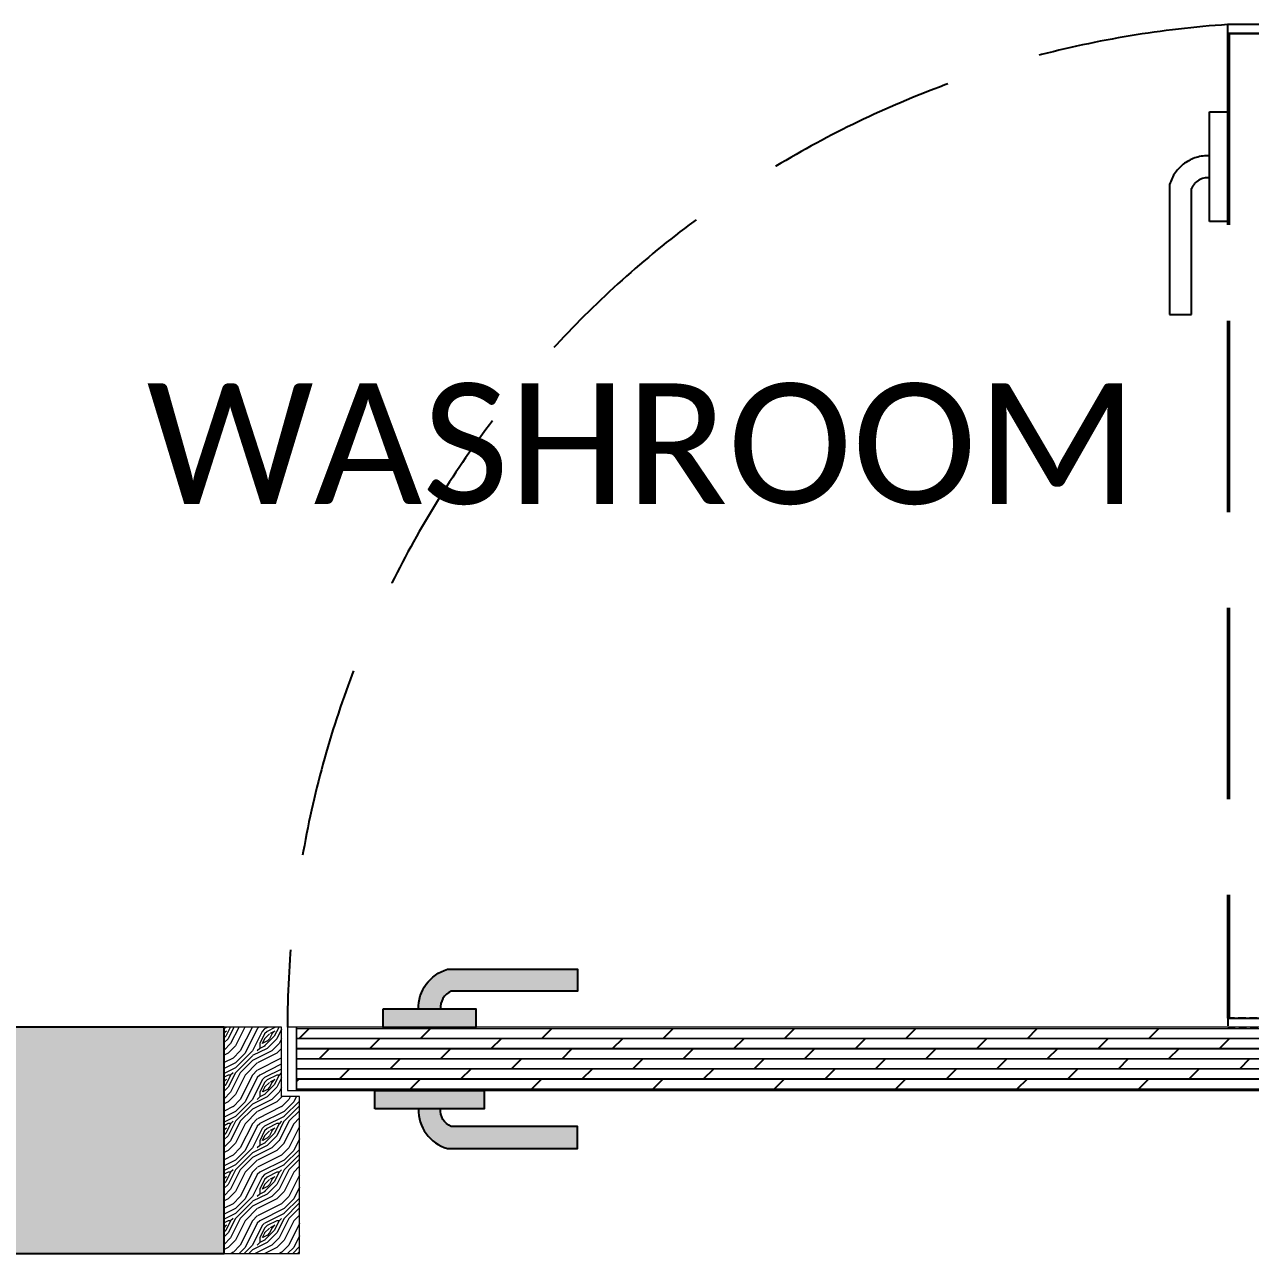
# Model space of a CAD drawing. Header units: millimetres. Extents: x 307301 to 459443, y -2888111 to -2805601.
# Drawn here: x 454455 to 455269, y -2876760 to -2875945 of the extents above; entities that cross this region are included whole.
import ezdxf

# ---------------------------------------------------------------- set-up
doc = ezdxf.new("R2010")
doc.units = ezdxf.units.MM
doc.header["$LTSCALE"] = 10
doc.header["$MEASUREMENT"] = 0
doc.linetypes.add('DASHED2', pattern=[0.375, 0.25, -0.125])
doc.linetypes.add('HIDDEN', pattern=[9.524999999999999, 6.35, -3.175])
for name, color, linetype, lineweight in [('Bma-Furniture', 6, 'Continuous', 9), ('Door', 4, 'Continuous', 9), ('DT-MEDIUM LIGHT', 6, 'Continuous', 15), ('HATCH WALL', 8, 'Continuous', 0)]:
    doc.layers.add(name, color=color, linetype=linetype, lineweight=lineweight)
for name, color, linetype in [('DT-HATCH', 7, 'Continuous'), ('Furniture - Plan', 3, 'Continuous'), ('PDA FURNITURE', 6, 'Continuous'), ('TEXT - BMA', 6, 'Continuous'), ('WALL - PDA', 1, 'Continuous')]:
    doc.layers.add(name, color=color, linetype=linetype)
doc.styles.add('ARIAL', font='GOTHIC.TTF')

# ---------------------------------------------------------------- blocks, each defined once
blk = doc.blocks.new('D75')
at = {"layer": 'Door'}
h = blk.add_hatch(dxfattribs=at)
h.set_pattern_fill('LEGNO2', color=252, scale=32.22134738774886, angle=0.003228556994107396, style=0, pattern_type=2)
h.set_pattern_definition([(0.00322855699409687, (17424469.40028586, -54551058.31402284), (32.21953169751399, 32.22316297567438), [1.611067369387443, -30.61028001836141]), (90.00322855699407, (17424482.28818936, -54551047.03582505), (-32.22316297567436, 32.219531697514), [3.222134738774887, -28.99921264897398]), (45.00322855699409, (17424475.84410142, -54551050.25832291), (-0.001815639080221184, 32.2213473372072), [2.278049260313842, -6.834147780941528, 2.278049260313842, -4.556098520627685, 15.94956695693567, -13.67195469220151]), (45.00322855699409, (17424467.78930928, -54551059.92518105), (-0.001815639080221184, 32.2213473372072), [2.27837147378772, -4.55674294757544, 2.27837147378772, -36.45438056651679]), (45.00322855699409, (17424479.06659931, -54551056.70241081), (-0.001815639080221184, 32.2213473372072), [2.27837147378772, -43.28949498787996]), (45.00322855699409, (17424482.2888248, -54551058.31329662), (-0.001815639080221184, 32.2213473372072), [2.27837147378772, -43.28949498787996]), (45.00322855699409, (17424477.45544117, -54551055.09143423), (-0.001815639080221184, 32.2213473372072), [2.27837147378772, -43.28949498787996]), (45.00322855699409, (17424475.84428295, -54551053.48045764), (-0.001815639080221184, 32.2213473372072), [4.55674294757544, -41.01112351409223]), (45.00322855699409, (17424483.89825809, -54551029.31399323), (-0.001815639080221184, 32.2213473372072), [4.55674294757544, -41.01112351409223]), (45.00322855699409, (17424472.62205747, -54551051.86957184), (-0.001815639080221184, 32.2213473372072), [9.11348589515088, -36.45438056651679]), (45.00322855699409, (17424471.01089932, -54551050.25859526), (-0.001815639080221184, 32.2213473372072), [9.11348589515088, -36.45438056651679]), (45.00322855699409, (17424491.9542304, -54551040.59101089), (-0.001815639080221184, 32.2213473372072), [9.11348589515088, -36.45438056651679]), (45.00322855699409, (17424469.39965039, -54551047.0365513), (-0.001815639080221184, 32.2213473372072), [6.835178864057936, -38.73268759760974]), (45.00322855699409, (17424462.95510858, -54551042.20371233), (-0.001815639080221184, 32.2213473372072), [6.835178864057936, -38.73268759760974]), (45.00322855699409, (17424466.17742487, -54551045.4256655), (-0.001815639080221184, 32.2213473372072), [6.835178864057936, -38.73268759760974]), (45.00322855699409, (17424487.12075595, -54551035.75808114), (-0.001815639080221184, 32.2213473372072), [11.39196692151972, -34.17589954014795]), (45.00322855699409, (17424483.89853047, -54551034.14719533), (-0.001815639080221184, 32.2213473372072), [11.39196692151972, -34.17589954014795]), (45.00322855699409, (17424487.12111908, -54551042.2023506), (-0.001815639080221184, 32.2213473372072), [15.94875323902874, -29.61911319041759]), (26.56827975699407, (17424472.62223903, -54551055.09170657), (32.22134733659648, 0.00181565197080343), [3.602455868317967, -68.44666697567042]), (26.56827975699407, (17424479.06596381, -54551045.42493924), (32.22134733659648, 0.00181565197080343), [3.602455868317967, -68.44666697567042]), (26.56827975699407, (17424477.45507801, -54551048.64716476), (32.22134733659648, 0.00181565197080343), [3.602455868317967, -68.44666697567042]), (26.56827975699407, (17424471.0113532, -54551058.31393209), (32.22134733659648, 0.00181565197080343), [7.204912381062882, -64.84421068847494]), (26.56827975699407, (17424477.45480563, -54551043.81396269), (32.22134733659648, 0.00181565197080343), [10.80736844270893, -61.2417546268289]), (26.56827975699407, (17424474.23258014, -54551042.20307689), (32.22134733659648, 0.00181565197080343), [14.40982460101903, -57.6392984685188]), (26.56827975699407, (17424471.01035466, -54551040.59219109), (32.22134733659648, 0.00181565197080343), [14.40982460101903, -57.6392984685188]), (26.56827975699407, (17424466.17660784, -54551030.9260592), (32.22134733659648, 0.00181565197080343), [14.40982460101903, -57.6392984685188]), (26.56827975699407, (17424466.1767894, -54551034.14819393), (32.22134733659648, 0.00181565197080343), [18.0122809526572, -54.03684211688062]), (26.56827975699407, (17424467.78803833, -54551037.37023785), (32.22134733659648, 0.00181565197080343), [18.0122809526572, -54.03684211688062]), (63.43817737699411, (17424479.06623615, -54551050.25814135), (-0.001815637436941605, 32.2213473365973), [3.602455868317967, -68.44666697567041]), (63.43817737699411, (17424474.23321562, -54551053.48054843), (-0.001815637436941605, 32.2213473365973), [3.602455868317967, -68.44666697567041]), (63.43817737699411, (17424469.40028586, -54551058.31402284), (-0.001815637436941605, 32.2213473365973), [7.20491238106288, -64.84421068847493]), (63.43817737699411, (17424479.06641775, -54551053.48027608), (-0.001815637436941605, 32.2213473365973), [7.20491238106288, -64.84421068847493]), (63.43817737699411, (17424466.17824194, -54551059.9252718), (-0.001815637436941605, 32.2213473365973), [10.80736844270893, -61.24175462682889]), (63.43817737699411, (17424462.95610718, -54551059.92545336), (-0.001815637436941605, 32.2213473365973), [14.40982460101902, -57.63929846851879]), (63.43817737699411, (17424491.955229, -54551058.31275193), (-0.001815637436941605, 32.2213473365973), [14.40982460101902, -57.63929846851879]), (63.43817737699411, (17424480.67757587, -54551055.09125266), (-0.001815637436941605, 32.2213473365973), [14.40982460101902, -57.63929846851879]), (63.43817737699411, (17424487.1220269, -54551058.31302427), (-0.001815637436941605, 32.2213473365973), [18.0122809526572, -54.03684211688061]), (63.43817737699411, (17424483.89980141, -54551056.70213847), (-0.001815637436941605, 32.2213473365973), [18.0122809526572, -54.03684211688061])])
h.paths.add_polyline_path([(325124.1243378286, -2817056.915998154), (325112.1246672109, -2817056.912575276), (325112.1253902441, -2817102.911312595), (325078.1263235732, -2817102.911846987), (325074.1253903279, -2817102.911909892), (325074.126370476, -2817098.912020545), (325074.123851071, -2816952.903018715), (325124.123923662, -2816952.902232827)])
h = blk.add_hatch(dxfattribs=at)
h.set_pattern_fill('LEGNO2', color=252, scale=32.22134738774886, angle=0.003228556994107396, style=0, pattern_type=2)
h.set_pattern_definition([(0.00322855699409687, (17424274.41359218, -54550941.70404856), (32.21953169751399, 32.22316297567438), [1.611067369387443, -30.61028001836141]), (90.00322855699407, (17424287.30149567, -54550930.42585076), (-32.22316297567436, 32.219531697514), [3.222134738774887, -28.99921264897398]), (45.00322855699409, (17424280.85740774, -54550933.64834863), (-0.001815639080221184, 32.2213473372072), [2.278049260313842, -6.834147780941528, 2.278049260313842, -4.556098520627685, 15.94956695693567, -13.67195469220151]), (45.00322855699409, (17424272.80261559, -54550943.31520677), (-0.001815639080221184, 32.2213473372072), [2.27837147378772, -4.55674294757544, 2.27837147378772, -36.45438056651679]), (45.00322855699409, (17424284.07990563, -54550940.09243653), (-0.001815639080221184, 32.2213473372072), [2.27837147378772, -43.28949498787996]), (45.00322855699409, (17424287.30213112, -54550941.70332234), (-0.001815639080221184, 32.2213473372072), [2.27837147378772, -43.28949498787996]), (45.00322855699409, (17424282.46874748, -54550938.48145995), (-0.001815639080221184, 32.2213473372072), [2.27837147378772, -43.28949498787996]), (45.00322855699409, (17424280.85758927, -54550936.87048336), (-0.001815639080221184, 32.2213473372072), [4.55674294757544, -41.01112351409223]), (45.00322855699409, (17424288.91156441, -54550912.70401895), (-0.001815639080221184, 32.2213473372072), [4.55674294757544, -41.01112351409223]), (45.00322855699409, (17424277.63536379, -54550935.25959756), (-0.001815639080221184, 32.2213473372072), [9.11348589515088, -36.45438056651679]), (45.00322855699409, (17424276.02420564, -54550933.64862097), (-0.001815639080221184, 32.2213473372072), [9.11348589515088, -36.45438056651679]), (45.00322855699409, (17424296.96753671, -54550923.98103661), (-0.001815639080221184, 32.2213473372072), [9.11348589515088, -36.45438056651679]), (45.00322855699409, (17424274.41295671, -54550930.42657702), (-0.001815639080221184, 32.2213473372072), [6.835178864057936, -38.73268759760974]), (45.00322855699409, (17424267.9684149, -54550925.59373805), (-0.001815639080221184, 32.2213473372072), [6.835178864057936, -38.73268759760974]), (45.00322855699409, (17424271.19073119, -54550928.81569122), (-0.001815639080221184, 32.2213473372072), [6.835178864057936, -38.73268759760974]), (45.00322855699409, (17424292.13406227, -54550919.14810685), (-0.001815639080221184, 32.2213473372072), [11.39196692151972, -34.17589954014795]), (45.00322855699409, (17424288.91183678, -54550917.53722105), (-0.001815639080221184, 32.2213473372072), [11.39196692151972, -34.17589954014795]), (45.00322855699409, (17424292.1344254, -54550925.59237632), (-0.001815639080221184, 32.2213473372072), [15.94875323902874, -29.61911319041759]), (26.56827975699407, (17424277.63554535, -54550938.48173229), (32.22134733659648, 0.00181565197080343), [3.602455868317968, -68.44666697567044]), (26.56827975699407, (17424284.07927012, -54550928.81496496), (32.22134733659648, 0.00181565197080343), [3.602455868317968, -68.44666697567044]), (26.56827975699407, (17424282.46838432, -54550932.03719048), (32.22134733659648, 0.00181565197080343), [3.602455868317968, -68.44666697567044]), (26.56827975699407, (17424276.02465951, -54550941.70395781), (32.22134733659648, 0.00181565197080343), [7.204912381062883, -64.84421068847496]), (26.56827975699407, (17424282.46811194, -54550927.20398841), (32.22134733659648, 0.00181565197080343), [10.80736844270893, -61.24175462682891]), (26.56827975699407, (17424279.24588646, -54550925.5931026), (32.22134733659648, 0.00181565197080343), [14.40982460101903, -57.6392984685188]), (26.56827975699407, (17424276.02366098, -54550923.98221681), (32.22134733659648, 0.00181565197080343), [14.40982460101903, -57.6392984685188]), (26.56827975699407, (17424271.18991415, -54550914.31608492), (32.22134733659648, 0.00181565197080343), [14.40982460101903, -57.6392984685188]), (26.56827975699407, (17424271.19009572, -54550917.53821965), (32.22134733659648, 0.00181565197080343), [18.0122809526572, -54.03684211688063]), (26.56827975699407, (17424272.80134465, -54550920.76026357), (32.22134733659648, 0.00181565197080343), [18.0122809526572, -54.03684211688063]), (63.43817737699411, (17424284.07954247, -54550933.64816707), (-0.001815637436941605, 32.2213473365973), [3.602455868317967, -68.44666697567042]), (63.43817737699411, (17424279.24652193, -54550936.87057415), (-0.001815637436941605, 32.2213473365973), [3.602455868317967, -68.44666697567042]), (63.43817737699411, (17424274.41359218, -54550941.70404856), (-0.001815637436941605, 32.2213473365973), [7.204912381062881, -64.84421068847494]), (63.43817737699411, (17424284.07972407, -54550936.8703018), (-0.001815637436941605, 32.2213473365973), [7.204912381062881, -64.84421068847494]), (63.43817737699411, (17424271.19154826, -54550943.31529752), (-0.001815637436941605, 32.2213473365973), [10.80736844270893, -61.24175462682889]), (63.43817737699411, (17424267.9694135, -54550943.31547908), (-0.001815637436941605, 32.2213473365973), [14.40982460101903, -57.6392984685188]), (63.43817737699411, (17424296.96853532, -54550941.70277764), (-0.001815637436941605, 32.2213473365973), [14.40982460101903, -57.6392984685188]), (63.43817737699411, (17424285.69088218, -54550938.48127838), (-0.001815637436941605, 32.2213473365973), [14.40982460101903, -57.6392984685188]), (63.43817737699411, (17424292.13533321, -54550941.70304999), (-0.001815637436941605, 32.2213473365973), [18.0122809526572, -54.03684211688061]), (63.43817737699411, (17424288.91310773, -54550940.09216419), (-0.001815637436941605, 32.2213473365973), [18.0122809526572, -54.03684211688061])])
h.paths.add_polyline_path([(325774.1242166584, -2817056.907685246), (325786.1238871788, -2817056.903885202), (325786.1246101882, -2817102.902622521), (325820.1236769141, -2817102.902088136), (325824.1246101836, -2817102.90202523), (325824.1235042897, -2817098.902135922), (325824.1238597816, -2816952.857582432), (325774.1237871911, -2816952.858368292)])
at = {"layer": 'DT-HATCH', "ltscale": 10, "true_color": 0x827040}
h = blk.add_hatch(dxfattribs=at)
h.set_pattern_fill('LEGNO1', color=47, scale=53.70224564624812, angle=180.0032285569941, pattern_type=2)
h.set_pattern_definition([(180.0032285569941, (153420528.7906665, -222876755.2386307), (0.003026065133622598, -53.70224556099032), [10.74044912924962, -16.11067369387442, 5.370224564624809, -21.48089825849924]), (180.0032285569941, (153420491.1991703, -222876756.5833051), (0.003026065133622598, -53.70224556099032), [10.74044912924962, -42.96179651699848]), (180.0032285569941, (153420496.5695461, -222876759.2681147), (0.003026065133622598, -53.70224556099032), [5.370224564624809, -48.33202108162327]), (180.0032285569941, (153420526.1058568, -222876760.6090065), (0.003026065133622598, -53.70224556099032), [2.685112282312405, -37.59157195237366, 2.685112282312405, -10.74044912924962]), (180.0032285569941, (153420507.3102221, -222876763.2951779), (0.003026065133622598, -53.70224556099032), [10.74044912924962, -16.11067369387442, 2.685112282312405, -24.16601054081164]), (180.0032285569941, (153420520.7358592, -222876764.6369776), (0.003026065133622598, -53.70224556099032), [8.055336846937212, -45.64690879931088]), (180.0032285569941, (153420507.3103735, -222876765.9802902), (0.003026065133622598, -53.70224556099032), [16.11067369387442, -37.59157195237366]), (180.0032285569941, (153420523.4211228, -222876767.3219385), (0.003026065133622598, -53.70224556099032), [10.74044912924962, -42.96179651699848]), (180.0032285569941, (153420501.9403002, -222876768.6657051), (0.003026065133622598, -53.70224556099032), [26.85112282312404, -26.85112282312404]), (180.0032285569941, (153420518.0511252, -222876771.3499095), (0.003026065133622598, -53.70224556099032), [5.370224564624809, -16.11067369387442, 10.74044912924962, -21.48089825849924]), (180.0032285569941, (153420480.4596289, -222876772.694584), (0.003026065133622598, -53.70224556099032), [10.74044912924962, -42.96179651699848]), (180.0032285569941, (153420491.2001537, -222876774.0365348), (0.003026065133622598, -53.70224556099032), [5.370224564624809, -48.33202108162327]), (180.0032285569941, (153420501.9406785, -222876775.3784857), (0.003026065133622598, -53.70224556099032), [5.370224564624809, -48.33202108162327]), (180.0032285569941, (153420528.7918769, -222876776.7195289), (0.003026065133622598, -53.70224556099032), [10.74044912924962, -42.96179651699848]), (180.0032285569941, (153420501.9408298, -222876778.063598), (0.003026065133622598, -53.70224556099032), [10.74044912924962, -42.96179651699848]), (180.0032285569941, (153420501.9409811, -222876780.7487103), (0.003026065133622598, -53.70224556099032), [10.74044912924962, -10.74044912924962, 10.74044912924962, -21.48089825849924]), (180.0032285569941, (153420512.6815815, -222876783.4332174), (0.003026065133622598, -53.70224556099032), [5.370224564624809, -26.85112282312404, 10.74044912924962, -10.74044912924962]), (180.0032285569941, (153420501.941208, -222876784.7763788), (0.003026065133622598, -53.70224556099032), [16.11067369387442, -37.59157195237366]), (180.0032285569941, (153420501.9413593, -222876787.461491), (0.003026065133622598, -53.70224556099032), [10.74044912924962, -42.96179651699848]), (180.0032285569941, (153420523.4223332, -222876788.8028367), (0.003026065133622598, -53.70224556099032), [16.11067369387442, -21.48089825849924, 5.370224564624809, -10.74044912924962]), (180.0032285569941, (153420523.4224845, -222876791.487949), (0.003026065133622598, -53.70224556099032), [26.85112282312404, -26.85112282312404]), (180.0032285569941, (153420491.2012128, -222876792.8323207), (0.003026065133622598, -53.70224556099032), [5.370224564624809, -48.33202108162327]), (180.0032285569941, (153420507.3119621, -222876794.173969), (0.003026065133622598, -53.70224556099032), [10.74044912924962, -42.96179651699848]), (180.0032285569941, (153420518.0524869, -222876795.51592), (0.003026065133622598, -53.70224556099032), [5.370224564624809, -21.48089825849924, 5.370224564624809, -21.48089825849924]), (180.0032285569941, (153420523.4227871, -222876796.8581735), (0.003026065133622598, -53.70224556099032), [5.370224564624809, -16.11067369387442, 10.74044912924962, -21.48089825849924]), (180.0032285569941, (153420512.6824137, -222876798.201335), (0.003026065133622598, -53.70224556099032), [5.370224564624809, -26.85112282312404, 5.370224564624809, -16.11067369387442]), (180.0032285569941, (153420501.9420402, -222876799.5444962), (0.003026065133622598, -53.70224556099032), [16.11067369387442, -37.59157195237366]), (180.0032285569941, (153420523.4230897, -222876802.228398), (0.003026065133622598, -53.70224556099032), [10.74044912924962, -42.96179651699848]), (180.0032285569941, (153420496.5720426, -222876803.5724673), (0.003026065133622598, -53.70224556099032), [5.370224564624809, -48.33202108162327]), (180.0032285569941, (153420485.8316692, -222876804.9156287), (0.003026065133622598, -53.70224556099032), [5.370224564624809, -48.33202108162327]), (194.0394720269941, (153420491.1993215, -222876759.2684174), (-53.70224555945789, -0.003026063169596146), [5.531331301563544, -215.8886944810911]), (194.0394720269941, (153420485.8297779, -222876771.3517252), (-53.70224555945789, -0.003026063169596146), [5.531331301563544, -215.8886944810911]), (194.0394720269941, (153420491.201818, -222876803.5727699), (-53.70224555945789, -0.003026063169596146), [5.531331301563544, -215.8886944810911]), (194.0394720269941, (153420507.3113569, -222876783.43352), (-53.70224555945789, -0.003026063169596146), [5.531331301563544, -215.8886944810911]), (194.0394720269941, (153420496.5713617, -222876791.489462), (-53.70224555945789, -0.003026063169596146), [5.531331301563544, -215.8886944810911]), (194.0394720269941, (153420491.2009103, -222876787.4620962), (-53.70224555945789, -0.003026063169596146), [5.531331301563544, -215.8886944810911]), (194.0394720269941, (153420518.0525626, -222876796.8584762), (-53.70224555945789, -0.003026063169596146), [5.531331301563544, -215.8886944810911]), (194.0394720269941, (153420496.571513, -222876794.1745743), (-53.70224555945789, -0.003026063169596146), [5.531331301563544, -215.8886944810911]), (194.0394720269941, (153420485.8299291, -222876774.0368374), (-53.70224555945789, -0.003026063169596146), [11.06266260312709, -210.3573631795276]), (194.0394720269941, (153420491.2003807, -222876778.0642032), (-53.70224555945789, -0.003026063169596146), [11.06266260312709, -210.3573631795276]), (194.0394720269941, (153420491.200532, -222876780.7493155), (-53.70224555945789, -0.003026063169596146), [11.06266260312709, -210.3573631795276]), (345.9669850869941, (153420507.3102221, -222876763.2951779), (53.70224555945767, 0.003026067097494276), [5.531331301563551, -11.0626626031271, 5.531331301563551, -199.2947005764007]), (345.9669850869941, (153420518.0511252, -222876771.3499095), (53.70224555945767, 0.003026067097494276), [5.531331301563551, -215.8886944810913]), (345.9669850869941, (153420518.0524869, -222876795.51592), (53.70224555945767, 0.003026067097494276), [11.0626626031271, -210.3573631795278]), (14.039472026994, (153420491.1991703, -222876756.5833051), (53.70224555945789, 0.003026063169590132), [5.531331301563552, -215.8886944810914]), (165.966985086994, (153420480.4587211, -222876756.5839103), (-53.70224555945768, -0.003026067097463022), [5.531331301563553, -215.8886944810913]), (165.966985086994, (153420496.5704539, -222876775.3787884), (-53.70224555945768, -0.003026067097463022), [5.531331301563553, -215.8886944810913]), (165.966985086994, (153420485.8305344, -222876784.7772865), (-53.70224555945768, -0.003026067097463022), [5.531331301563553, -215.8886944810913]), (165.966985086994, (153420507.3116595, -222876788.8037446), (-53.70224555945768, -0.003026067097463022), [5.531331301563553, -215.8886944810913]), (165.966985086994, (153420512.6822624, -222876795.5162227), (-53.70224555945768, -0.003026067097463022), [5.531331301563553, -215.8886944810913]), (165.966985086994, (153420507.3121891, -222876798.2016375), (-53.70224555945768, -0.003026067097463022), [5.531331301563553, -215.8886944810913]), (165.966985086994, (153420507.3116595, -222876788.8037446), (-53.70224555945768, -0.003026067097463022), [5.531331301563553, -215.8886944810913]), (165.966985086994, (153420491.2014398, -222876796.8599892), (-53.70224555945768, -0.003026067097463022), [22.12532520625421, -199.2947005764007]), (165.966985086994, (153420523.4207445, -222876760.6091577), (-53.70224555945768, -0.003026067097463022), [22.12532520625421, -199.2947005764007]), (165.966985086994, (153420518.0507469, -222876764.6371288), (-53.70224555945768, -0.003026067097463022), [22.12532520625421, -199.2947005764007]), (165.966985086994, (153420512.6806737, -222876767.3225437), (-53.70224555945768, -0.003026067097463022), [5.531331301563553, -11.06266260312711, 11.06266260312711, -193.7633692748371]), (165.966985086994, (153420512.6809007, -222876771.3502122), (-53.70224555945768, -0.003026067097463022), [11.06266260312711, -11.06266260312711, 11.06266260312711, -188.2320379732735]), (165.966985086994, (153420518.0514278, -222876776.7201341), (-53.70224555945768, -0.003026067097463022), [22.12532520625421, -199.2947005764007]), (165.966985086994, (153420523.4218793, -222876780.7474999), (-53.70224555945768, -0.003026067097463022), [22.12532520625421, -199.2947005764007]), (165.966985086994, (153420523.4220306, -222876783.4326122), (-53.70224555945768, -0.003026067097463022), [22.12532520625421, -199.2947005764007]), (165.966985086994, (153420485.8313665, -222876799.5454041), (-53.70224555945768, -0.003026067097463022), [5.531331301563553, -215.8886944810913]), (165.9669960869942, (153420480.4614446, -222876804.9159313), (-53.70224555887573, -0.003036377188488154), [11.0626626031271, -210.3573631795277]), (165.9669960869942, (153420512.6826406, -222876802.2290033), (-53.70224555887573, -0.003036377188488154), [11.0626626031271, -210.3573631795277]), (165.9669860869942, (153420518.0502174, -222876755.2392359), (-53.70224555940485, -0.003027004378491274), [22.12532520625422, -199.2947005764007]), (165.9669860869942, (153420485.8309883, -222876792.8326234), (-53.70224555940485, -0.003027004378491274), [16.59399390469066, -204.8260318779643]), (165.9669860869942, (153420480.4605368, -222876788.8052576), (-53.70224555940485, -0.003027004378491274), [33.18798780938131, -188.2320379732736])])
h.paths.add_polyline_path([(325122.1237486302, -2817060.916471482), (325116.12391337, -2817060.91656573), (325116.1245734579, -2817102.913132155), (325122.1244087362, -2817102.913037883)])
at = {"layer": 'DT-HATCH'}
h = blk.add_hatch(dxfattribs=at)
h.set_pattern_fill('DOLMIT', color=8, scale=26.85112282312406, angle=-179.9967714430059)
h.set_pattern_definition([(180.0032285569941, (17426036.70929983, -54563679.88255444), (0.0003782581417033913, -6.71278069512379), []), (225.003228556994, (17426036.70929983, -54563679.88255444), (13.42631788400119, -13.42480485143693), [9.493305515351938, -18.98661103070388])])
h.paths.add_polyline_path([(325776.1257135703, -2817061.904656201), (325122.1237647141, -2817061.914738018), (325122.1243934109, -2817101.914771328), (325776.1263422676, -2817101.904689514)])
at = {"layer": 'Furniture - Plan', "ltscale": 500}
h = blk.add_hatch(color=8, dxfattribs=at)
h.set_gradient(color1=(128, 128, 128), rotation=89.99999999999996, one_color=1, tint=1, name='CYLINDER')
edge = h.paths.add_edge_path()
edge.add_arc((325668.5243699264, -2817047.93234657), 26.58298861146589, 357.9061719203435, 433.7990258797823)
edge.add_line((325675.9412213278, -2817022.404996555), (325589.6208919811, -2817022.405717256))
edge.add_line((325589.6208919811, -2817022.405717256), (325589.6209936829, -2817036.980639421))
edge.add_line((325589.6209936829, -2817036.980639421), (325673.4476505442, -2817036.979936078))
edge.add_arc((325668.5243604257, -2817047.932344587), 12.00808218348517, -4.640372655304191, 65.79528853671718, ccw=False)
edge.add_line((325680.4930815569, -2817048.90381369), (325695.0896100135, -2817048.90358425))
h = blk.add_hatch(color=8, dxfattribs=at)
h.set_gradient(color1=(128, 128, 128), one_color=1, tint=1, name='CYLINDER')
h.paths.add_polyline_path([(325651.4575215125, -2817060.9040426), (325651.4572921966, -2817048.904247208), (325724.1253178164, -2817048.903023431), (325724.125547102, -2817060.902397456)])
h = blk.add_hatch(color=8, dxfattribs=at)
h.set_gradient(color1=(128, 128, 128), one_color=1, tint=1, name='CYLINDER')
h.paths.add_polyline_path([(325718.7912877284, -2817102.903818304), (325718.7914355945, -2817114.903223167), (325656.7931374515, -2817114.904128024), (325656.7929895677, -2817102.904363516)])
h = blk.add_hatch(color=8, dxfattribs=at)
h.set_gradient(color1=(128, 128, 128), rotation=89.99999999999996, one_color=1, tint=1, name='CYLINDER')
edge = h.paths.add_edge_path()
edge.add_arc((325668.525315108, -2817115.875435867), 26.58305051063712, -73.79742718463672, 2.095335167730582, ccw=False)
edge.add_line((325675.9428960553, -2817141.402638364), (325589.6224394341, -2817141.404436944))
edge.add_line((325589.6224394341, -2817141.404436944), (325589.6220830016, -2817126.829514869))
edge.add_line((325589.6220830016, -2817126.829514869), (325673.4488671797, -2817126.82777723))
edge.add_arc((325668.525315041, -2817115.875435886), 12.00812835469537, 294.2059831522003, 364.6415045456823)
edge.add_line((325680.4940629977, -2817114.903726601), (325695.0905914966, -2817114.903497161))
at = {"color": 3}
for points, elevation in [([(325695.0896100135, -2817048.90358425, 0.3438047555997906), (325675.9412213278, -2817022.404996555), (325589.6208919811, -2817022.405717256), (325589.6209936829, -2817036.980639421), (325673.4476505442, -2817036.979936078, -0.3173899531400475), (325680.4930815569, -2817048.90381369), (325695.0896100135, -2817048.90358425)], 0.008709762108287288), ([(325695.0905914966, -2817114.903497161, -0.343804308643435), (325675.9428960553, -2817141.402638364), (325589.6224394341, -2817141.404436944), (325589.6220830016, -2817126.829514869), (325673.4488671797, -2817126.82777723, 0.317389281712108), (325680.4940629977, -2817114.903726601), (325695.0905914966, -2817114.903497161)], 0.008709761801178129)]:
    blk.add_lwpolyline(points, format="xyb", dxfattribs=dict(at, elevation=elevation))
for points, elevation in [([(325724.1253178095, -2817048.90296901), (325724.1255471253, -2817060.902358857), (325651.4575215297, -2817060.903931461), (325651.4572921836, -2817048.904541565)], 2.980013864796113e-10), ([(325718.7914355936, -2817114.90325437), (325718.791287673, -2817102.90386452), (325656.7929895667, -2817102.904437752), (325656.7931374566, -2817114.903827629)], 1.135237478024423e-10)]:
    blk.add_lwpolyline(points, close=True, dxfattribs=dict(at, elevation=elevation))
at = {"color": 3, "linetype": 'DASHED2', "ltscale": 2, "elevation": 2.980013872385529e-10}
blk.add_lwpolyline([(325158.1212371163, -2817108.919939921), (325158.1211428166, -2817102.920104609), (325116.1245763883, -2817102.920769672), (325116.1246706884, -2817108.920604981)], close=True, dxfattribs=at)
at = {"color": 3, "linetype": 'HIDDEN', "ltscale": 2}
for points, elevation in [([(325158.1483988428, -2817762.341148266), (325158.1318638524, -2817108.920156127), (325116.1318854544, -2817108.920816239), (325116.1484204448, -2817762.34180836)], -0.000168282430791265), ([(325157.1484263005, -2817762.341163949), (325157.1301853218, -2817108.920169401), (325117.1301520121, -2817108.920798098), (325117.1483929871, -2817762.341792646)], -0.000168282430791265), ([(325104.1498281314, -2817705.006885972), (325116.1492179815, -2817705.006738051), (325116.1486447492, -2817643.008439945), (325104.1492548716, -2817643.008587835)], -0.0001682828522757209), ([(325170.1501134915, -2817710.340768188), (325158.1507236442, -2817710.340997504), (325158.1491510404, -2817637.672971908), (325170.1485409361, -2817637.672742562)], -0.0001682826677980822), ([(325158.1484931122, -2817768.340983629), (325158.1483988428, -2817762.341148266), (325116.1506844579, -2817762.341808311), (325116.1507787063, -2817768.34164362)], -0.0001682824307912645)]:
    blk.add_lwpolyline(points, close=True, dxfattribs=dict(at, elevation=elevation))
for points, elevation in [([(325104.1495853403, -2817681.306041875, -0.343804308643435), (325077.650444137, -2817662.158346434), (325077.6486455571, -2817575.837889812), (325092.2235676321, -2817575.83753338), (325092.2253052715, -2817659.664317558, 0.317389281712108), (325104.1493559001, -2817666.709513376), (325104.1495853403, -2817681.306041875)], 0.008878037184517), ([(325170.1494982514, -2817681.305060392, 0.3438047555997906), (325196.6480859463, -2817662.156671706), (325196.6473652461, -2817575.836342359), (325182.0724430803, -2817575.836444061), (325182.073146423, -2817659.663100922, -0.3173899531400475), (325170.1492688108, -2817666.708531935), (325170.1494982514, -2817681.305060392)], 0.008878037491626158)]:
    blk.add_lwpolyline(points, format="xyb", dxfattribs=dict(at, elevation=elevation))
blk.add_arc((325113.1752607941, -2817100.90039284, -0.0001352413234479738), 668.9539830073468, 273.8547584114509, 359.8269729126283, dxfattribs=at)
at = {"layer": 'Bma-Furniture', "elevation": 5.350082037548082e-10}
blk.add_lwpolyline([(325776.1256978873, -2817060.904683658), (325122.1237514395, -2817060.913059488), (325122.1244115516, -2817102.913037885), (325776.1263579813, -2817102.904662056)], close=True, dxfattribs=at)
at = {"layer": 'Bma-Furniture', "color": 3, "elevation": 5.350082037005981e-10}
blk.add_lwpolyline([(325776.1257135703, -2817061.904656201), (325122.1237647141, -2817061.914738018), (325122.1243934109, -2817101.914771328), (325776.1263422676, -2817101.904689514)], close=True, dxfattribs=at)
at = {"layer": 'DT-MEDIUM LIGHT', "color": 6, "ltscale": 500002000010000}
for points, elevation in [([(325124.1243378286, -2817056.915998154), (325112.1246672109, -2817056.912575276), (325112.1253902441, -2817102.911312595), (325078.1263235732, -2817102.911846987), (325074.1253903279, -2817102.911909892), (325074.126370476, -2817098.912020545), (325074.123851071, -2816952.903018715), (325124.123923662, -2816952.902232827)], 2.980013874553933e-10), ([(325774.1242166584, -2817056.907685246), (325786.1238871788, -2817056.903885202), (325786.1246101882, -2817102.902622521), (325820.1236769141, -2817102.902088136), (325824.1246101836, -2817102.90202523), (325824.1235042897, -2817098.902135922), (325824.1238597816, -2816952.857582432), (325774.1237871911, -2816952.858368292)], 2.980013871301326e-10)]:
    blk.add_lwpolyline(points, close=True, dxfattribs=dict(at, elevation=elevation))
at = {"layer": 'DT-MEDIUM LIGHT', "color": 6, "ltscale": 500002000010000, "elevation": -6.241649113625527e-10}
blk.add_lwpolyline([(325124.1243378286, -2817056.915998154), (325112.1246673077, -2817056.916186724)], dxfattribs=at)
at = {"layer": 'DT-MEDIUM LIGHT'}
for points, elevation in [([(325782.1246493196, -2817060.905729055), (325116.1237049856, -2817060.923990282), (325116.1243649883, -2817102.920558348), (325782.1253094257, -2817102.902297018)], 5.350082038632284e-10), ([(325782.1255332509, -2817060.904589389), (325776.1256978873, -2817060.904683658), (325776.1263579329, -2817102.902398043), (325782.1261932415, -2817102.902303795)], 5.35008204161384e-10)]:
    blk.add_lwpolyline(points, close=True, dxfattribs=dict(at, elevation=elevation))

msp = doc.modelspace()

# ---------------------------------------------------------------- hatches: boundary and pattern name
at = {"layer": 'HATCH WALL'}
msp.add_hatch(color=7, dxfattribs=at).paths.add_polyline_path([(454587.532441211, -2876609.966447222), (453837.5324412101, -2876609.966447222), (453837.5324412101, -2876759.966447221), (454587.532441211, -2876759.966447221)])

# ---------------------------------------------------------------- linework, layer by layer
at = {"layer": 'WALL - PDA', "elevation": 2.980013874553933e-10}
msp.add_lwpolyline([(454587.532441211, -2876609.966447222), (453837.5324412101, -2876609.966447222), (453837.5324412101, -2876759.966447221), (454587.532441211, -2876759.966447221)], close=True, dxfattribs=at)

# ---------------------------------------------------------------- block references
at = {"layer": 'PDA FURNITURE', "rotation": 180}
msp.add_blockref('D75', (780411.6576042277, -5693712.869465936), dxfattribs=at)

# ---------------------------------------------------------------- texts
at = {"layer": 'TEXT - BMA', "insert": (454864.7971035684, -2876263.482592425), "char_height": 80, "attachment_point": 8, "style": 'ARIAL'}
msp.add_mtext_dynamic_manual_height_columns('{\\fCalibri|b0|i0|c0|p34;WASHROOM}', width=1562.773897285689, gutter_width=5, heights=[0], dxfattribs=at)

doc.saveas('drawing.dxf')
